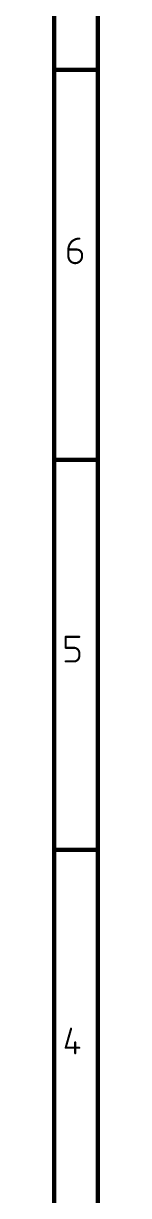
# Model space of a CAD drawing. Extents: x 0 to 388, y 0 to 261.
# Drawn here: x -0.2 to 3.3, y 91 to 175.7 of the extents above; entities that cross this region are included whole.
import ezdxf

# ---------------------------------------------------------------- set-up
doc = ezdxf.new("R2010")
doc.units = 0
doc.layers.add('94', color=14, linetype='CONTINUOUS')

msp = doc.modelspace()

# ---------------------------------------------------------------- linework, layer by layer
at = {"layer": '94'}
for points, const_width in [([(3.175, 257.175), (3.175, 3.175)], 0.3048), ([(0, 200.6), (0, 172.4)], 0.3048), ([(0, 172.4), (0, 144.2)], 0.3048), ([(0, 172.4), (3, 172.4)], 0.3048), ([(1.0382, 159.404), (1.6309, 159.404)], 0.1524), ([(1.0382, 158.9101), (1.0382, 159.404)], 0.1524), ([(2.026, 159.0089), (2.026, 158.9101)], 0.1524), ([(0, 144.2), (0, 116)], 0.3048), ([(0, 144.2), (3, 144.2)], 0.3048), ([(0.8382, 130.604), (0.8382, 131.3942)], 0.1524), ([(0.8382, 131.3942), (1.826, 131.3942)], 0.1524), ([(1.4309, 130.604), (0.8382, 130.604)], 0.1524), ([(0.8382, 129.6162), (1.4309, 129.6162)], 0.1524), ([(1.826, 130.0113), (1.826, 130.2089)], 0.1524), ([(0, 116), (0, 87.8)], 0.3048), ([(0, 116), (3, 116)], 0.3048), ([(1.2333, 103.0642), (0.8382, 101.6813)], 0.1524), ([(0.8382, 101.6813), (1.826, 101.6813)], 0.1524), ([(1.5296, 102.0764), (1.5296, 101.2862)], 0.1524)]:
    msp.add_lwpolyline(points, dxfattribs=dict(at, const_width=const_width))
for points, const_width in [([(0.0762, 172.4, 1), (-0.0762, 172.4)], 0.1524), ([(0, 172.4762, 1), (0, 172.3238)], 0.1524), ([(-0.0762, 172.4, 1), (0.0762, 172.4)], 0.1524), ([(3, 172.3238, 1), (3, 172.4762)], 0.1524), ([(1.8284, 160.1942, 0.4142), (1.0382, 159.404)], 0.1524), ([(1.8284, 160.1561, 1), (1.8284, 160.2323)], 0.0762), ([(1.0382, 159.4421, 1), (1.0382, 159.3659)], 0.0762), ([(1.0763, 159.404, 1), (1.0001, 159.404)], 0.0762), ([(1.0001, 159.404, 1), (1.0763, 159.404)], 0.0762), ([(2.026, 159.0089, 0.4142), (1.6309, 159.404)], 0.1524), ([(1.6309, 159.4421, 1), (1.6309, 159.3659)], 0.0762), ([(1.6309, 159.3659, 1), (1.6309, 159.4421)], 0.0762), ([(1.0382, 158.9101, 1), (2.026, 158.9101)], 0.1524), ([(1.0763, 158.9101, 1), (1.0001, 158.9101)], 0.0762), ([(1.0001, 158.9101, 1), (1.0763, 158.9101)], 0.0762), ([(2.0641, 159.0089, 1), (1.9879, 159.0089)], 0.0762), ([(1.9879, 159.0089, 1), (2.0641, 159.0089)], 0.0762), ([(2.0641, 158.9101, 1), (1.9879, 158.9101)], 0.0762), ([(1.9879, 158.9101, 1), (2.0641, 158.9101)], 0.0762), ([(0.0762, 144.2, 1), (-0.0762, 144.2)], 0.1524), ([(0, 144.2762, 1), (0, 144.1238)], 0.1524), ([(-0.0762, 144.2, 1), (0.0762, 144.2)], 0.1524), ([(3, 144.1238, 1), (3, 144.2762)], 0.1524), ([(0.8763, 131.3942, 1), (0.8001, 131.3942)], 0.0762), ([(0.8382, 131.4323, 1), (0.8382, 131.3561)], 0.0762), ([(1.826, 131.3561, 1), (1.826, 131.4323)], 0.0762), ([(0.8382, 130.6421, 1), (0.8382, 130.5659)], 0.0762), ([(0.8001, 130.604, 1), (0.8763, 130.604)], 0.0762), ([(1.826, 130.2089, 0.4142), (1.4309, 130.604)], 0.1524), ([(1.4309, 130.6421, 1), (1.4309, 130.5659)], 0.0762), ([(1.4309, 130.5659, 1), (1.4309, 130.6421)], 0.0762), ([(0.8382, 129.6543, 1), (0.8382, 129.5781)], 0.0762), ([(1.4309, 129.6162, 0.4142), (1.826, 130.0113)], 0.1524), ([(1.4309, 129.6543, 1), (1.4309, 129.5781)], 0.0762), ([(1.4309, 129.5781, 1), (1.4309, 129.6543)], 0.0762), ([(1.8641, 130.2089, 1), (1.7879, 130.2089)], 0.0762), ([(1.7879, 130.2089, 1), (1.8641, 130.2089)], 0.0762), ([(1.8641, 130.0113, 1), (1.7879, 130.0113)], 0.0762), ([(1.7879, 130.0113, 1), (1.8641, 130.0113)], 0.0762), ([(0.0762, 116, 1), (-0.0762, 116)], 0.1524), ([(0, 116.0762, 1), (0, 115.9238)], 0.1524), ([(3, 115.9238, 1), (3, 116.0762)], 0.1524), ([(-0.0762, 116, 1), (0.0762, 116)], 0.1524), ([(1.2699, 103.0537, 1), (1.1967, 103.0747)], 0.0762), ([(0.8382, 101.7194, 1), (0.8382, 101.6432)], 0.0762), ([(0.8016, 101.6918, 1), (0.8748, 101.6708)], 0.0762), ([(1.5677, 102.0764, 1), (1.4915, 102.0764)], 0.0762), ([(1.826, 101.6432, 1), (1.826, 101.7194)], 0.0762), ([(1.4915, 101.2862, 1), (1.5677, 101.2862)], 0.0762)]:
    msp.add_lwpolyline(points, format="xyb", dxfattribs=dict(at, const_width=const_width))

doc.saveas('drawing.dxf')
